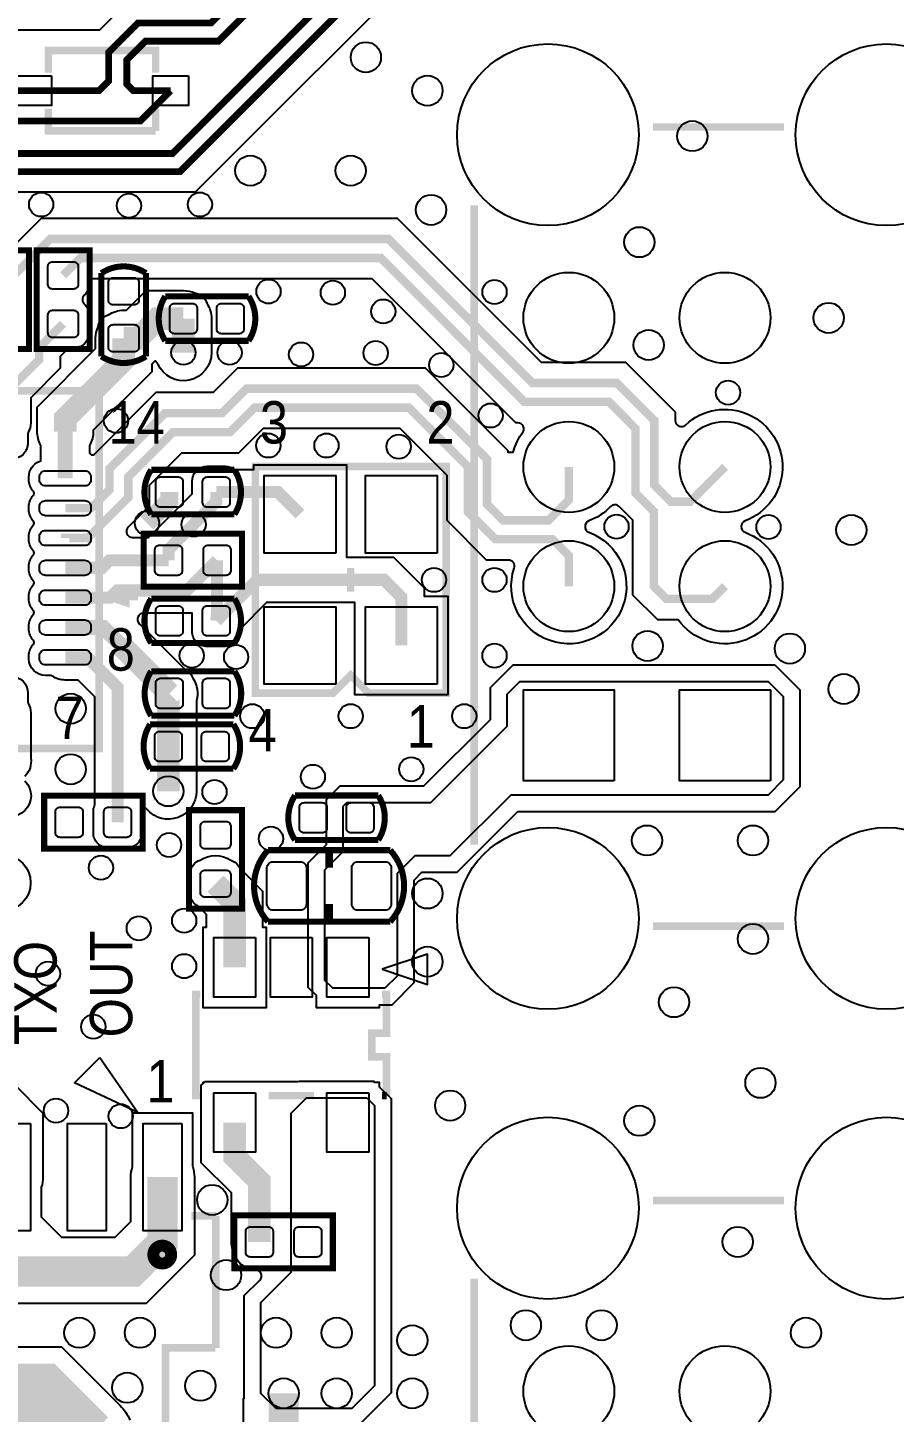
# Model space of a CAD drawing. Extents: x -4 to 87.6, y -5.6 to 52.5.
# Drawn here: x 56.81 to 71.35, y 8.65 to 31.87 of the extents above; entities that cross this region are included whole.
import ezdxf

# ---------------------------------------------------------------- set-up
doc = ezdxf.new("R2010")
doc.units = 0
for name, color, linetype in [('BG_SILKSCREEN_TOP', 2, 'CONTINUOUS'), ('ET_TOP', 171, 'CONTINUOUS'), ('PG_SILKSCREEN_TOP', 254, 'CONTINUOUS'), ('PIN_TOP', 94, 'CONTINUOUS'), ('VC_TOP', 254, 'CONTINUOUS')]:
    doc.layers.add(name, color=color, linetype=linetype)

msp = doc.modelspace()

# ---------------------------------------------------------------- linework, layer by layer
at = {"layer": 'ET_TOP'}
for points, const_width in [([(64.8599, 44.1549), (67.6775, 44.1549), (69.8678, 41.9646), (69.8678, 36.6001), (66.7893, 33.5216), (63.4365, 33.5216), (59.3649, 29.45), (51.7962, 29.45), (51.5442, 29.702), (51.5442, 30.212), (51.3283, 30.4279), (50.6837, 30.4279)], 0.1143), ([(67.3999, 40.3449), (68.3268, 40.3449), (68.4784, 40.4965), (68.4784, 42.2643), (68.641, 42.4269), (68.9742, 42.4269), (69.563, 41.8381), (69.563, 36.7266), (66.6628, 33.8264), (63.31, 33.8264), (59.2384, 29.7548), (51.9227, 29.7548), (51.849, 29.8285), (51.849, 30.2704), (52.0065, 30.4279), (52.9839, 30.4279)], 0.1143), ([(59.2069, 30.8089), (58.5826, 30.8089), (58.4733, 30.9182), (58.4733, 31.3271), (58.785, 31.6387), (60.0098, 31.6387), (62.863, 34.4919), (66.3118, 34.4919), (68.7248, 36.9049), (68.7248, 38.6824), (68.2925, 39.1147), (64.8998, 39.1147), (64.8599, 39.0749)], 0.1143), ([(56.9067, 30.8089), (58.006, 30.8089), (58.1685, 30.9715), (58.1685, 31.4536), (58.6585, 31.9435), (59.8833, 31.9435), (62.7365, 34.7967), (66.1853, 34.7967), (68.42, 37.0314), (68.42, 38.5559), (68.166, 38.8099), (65.9613, 38.8099), (65.7784, 38.627), (65.7784, 37.5653), (65.9765, 37.3672), (66.9623, 37.3672), (67.3999, 37.8049)], 0.1143), ([(55.6692, 31.3169), (55.6692, 30.9334), (55.7936, 30.8089), (56.9067, 30.8089)], 0.1143), ([(55.6692, 30.3009), (58.6989, 30.3009), (59.2069, 30.8089)], 0.1143), ([(56.388, 27.7114), (56.5785, 27.7114), (57.1881, 28.321), (62.8647, 28.321), (65.2777, 25.908), (66.694, 25.908), (67.3252, 25.2768), (67.3252, 24.1932), (67.6018, 23.9166), (67.9267, 23.9166), (68.5099, 24.4998)], 0.1422), ([(57.404, 27.7114), (57.6961, 28.0035), (62.7332, 28.0035), (65.1462, 25.5905), (66.5625, 25.5905), (67.0077, 25.1452), (67.0077, 24.0617), (67.3176, 23.7518), (67.3176, 22.4968), (67.5259, 22.2885), (68.2986, 22.2885), (68.5099, 22.4998)], 0.1422), ([(59.4233, 26.9875), (58.9915, 26.9875), (58.6613, 26.6573), (58.42, 26.6573)], 0.381), ([(59.4233, 26.9875), (59.4233, 26.416)], 0.381), ([(57.404, 26.8986), (57.0027, 26.4973), (57.0027, 26.2992), (56.5089, 25.8054), (56.5089, 25.2389)], 0.1422), ([(65.8899, 24.4998), (65.8899, 23.9431), (65.5523, 23.6055), (64.7863, 23.6055), (64.516, 23.8757), (64.516, 24.6304), (63.3349, 25.8115), (60.4825, 25.8115), (60.071, 25.4), (59.1137, 25.4), (58.1812, 24.4676), (58.1812, 24.1183), (57.8709, 23.8079), (57.4398, 23.8079)], 0.1422), ([(65.8899, 22.4998), (65.8899, 23.0139), (65.6158, 23.288), (64.6547, 23.288), (64.1985, 23.7442), (64.1985, 24.4988), (63.2033, 25.494), (60.6141, 25.494), (60.2026, 25.0825), (59.2452, 25.0825), (58.4987, 24.336), (58.4987, 23.9867), (57.8201, 23.3081), (57.4398, 23.3081), (57.4398, 23.308)], 0.1422), ([(59.1871, 24.0779), (59.1871, 23.9332), (58.8112, 23.5572)], 0.3048), ([(59.9745, 24.0779), (59.9745, 23.9154), (59.5935, 23.5344)], 0.2032), ([(59.9745, 24.0779), (61.0083, 24.0779), (61.3801, 23.7061)], 0.2032), ([(59.5935, 23.5344), (59.1744, 23.1153), (59.1744, 22.9349)], 0.2032), ([(59.1744, 22.9349), (58.1838, 22.9349), (58.0568, 22.8079), (57.4398, 22.8079)], 0.2032), ([(57.4398, 22.3078), (58.1917, 22.3078), (58.3108, 22.4269), (59.4792, 22.4269), (59.9872, 22.9349)], 0.2032), ([(59.9745, 21.9189), (59.9872, 22.0586), (59.9872, 22.9349)], 0.2032), ([(63.0799, 21.5059), (63.0799, 22.3147), (62.7885, 22.606), (60.6616, 22.606), (59.9745, 21.9189)], 0.2032), ([(58.3184, 18.542), (58.3184, 20.8026), (57.8132, 21.3078), (57.4398, 21.3078)], 0.2032), ([(59.1693, 19.812), (59.1693, 20.6832), (59.1871, 20.701)], 0.381), ([(59.1693, 19.812), (59.1693, 19.0627)], 0.381), ([(59.9618, 17.512), (60.2818, 17.192), (60.2818, 16.1069)], 0.381), ([(60.6984, 11.5049), (60.6984, 12.5209), (60.2818, 12.9375), (60.2818, 13.5069)], 0.381), ([(57.8028, 8.2029), (57.0484, 8.9573), (53.4772, 8.9573), (51.2039, 6.684), (47.8028, 6.684), (46.8808, 5.762), (46.8808, 5.1549)], 1.016), ([(61.1048, 8.1013), (61.1048, 8.9649)], 0.508)]:
    msp.add_lwpolyline(points, dxfattribs=dict(at, const_width=const_width))
for points in [[(51.5391, 29.1109), (59.6252, 29.1109), (63.6991, 33.1846)], [(58.5333, 32.3418), (58.0136, 31.8224), (53.7225, 31.8224), (53.2534, 32.2915)]]:
    msp.add_lwpolyline(points, dxfattribs=at)
for points, format in [([(56.5495, 28.1788), (57.0428, 28.672), (63.01, 28.672), (65.423, 26.259), (66.8393, 26.259), (67.6763, 25.4221), (67.6763, 25.2763, 0.657111), (67.8475, 25.2024, -1.222476), (68.8475, 23.5951, 0.695077), (68.8475, 23.4046, -1.350504), (67.7248, 21.9375), (67.3806, 21.9375), (66.9666, 22.3515), (66.9666, 23.6065), (66.736, 23.8371, 0.422281), (66.5904, 23.8351, -0.114101), (66.2275, 23.5951, 0.695122), (66.2275, 23.4046, -2.352176), (64.9732, 22.8036, 0.511465), (64.8767, 22.9372), (64.5094, 22.9372), (63.8475, 23.5989), (63.8475, 24.3535), (63.058, 25.143), (60.7593, 25.143), (60.3479, 24.7315), (59.3905, 24.7315), (58.8498, 24.1907), (58.8498, 23.8415), (58.498, 23.4897, 0.668606), (58.5699, 23.3162), (58.8361, 23.3162), (59.5676, 24.048), (59.5676, 24.2557, -0.413974), (59.8221, 24.51), (60.1269, 24.51, -0.162269), (60.2793, 24.4592), (60.6019, 24.4592), (60.6019, 24.5344), (62.1584, 24.5344), (62.1584, 22.9875), (62.9465, 22.9875), (63.4614, 22.4726), (63.4614, 22.3342), (63.8581, 22.3342), (63.8581, 20.6776), (62.3016, 20.6776), (62.3016, 22.2245), (60.8195, 22.2245), (60.3814, 21.7863), (60.3814, 21.7411, -0.413859), (60.1269, 21.4869), (59.8221, 21.4869, -0.414475), (59.5676, 21.7411), (59.5676, 22.0457), (58.7525, 22.0457, 0.678081), (58.6826, 21.8702, -0.006617), (58.6915, 21.8615), (59.4408, 21.1122), (59.4487, 21.1084, -0.206398), (59.5815, 20.957, -0.212597), (59.6412, 20.5791), (59.6397, 20.5727), (59.6397, 19.0627, -0.693915), (58.8142, 18.7543, 0.693927), (58.7251, 18.7208, -0.001033), (58.7253, 18.7198), (58.7253, 18.3642, -0.414214), (58.4708, 18.1097), (58.166, 18.1097, -0.414214), (57.9115, 18.3642), (57.9115, 18.7198, -0.103084), (57.9328, 18.8214), (57.9369, 18.8311), (57.9369, 20.6446), (57.6552, 20.9266), (57.4398, 20.9266, -0.15176), (57.2237, 20.9936), (57.2105, 21.0028), (57.1096, 21.0028, -0.414162), (56.83, 21.2824), (56.83, 21.3332, -0.189134), (56.9044, 21.5235, 0.390818), (56.9044, 21.5923, -0.189052), (56.83, 21.7825), (56.83, 21.8333, -0.188885), (56.9044, 22.0233, 0.391217), (56.9044, 22.0924, -0.188879), (56.83, 22.2824), (56.83, 22.3332, -0.189058), (56.9044, 22.5234, 0.391354), (56.9044, 22.5923, -0.189052), (56.83, 22.7825), (56.83, 22.8333, -0.189138), (56.9044, 23.0236, 0.390818), (56.9044, 23.0924, -0.189141), (56.83, 23.2827), (56.83, 23.3335, -0.188797), (56.9044, 23.5234, 0.391217), (56.9044, 23.5925, -0.188876), (56.83, 23.7825), (56.83, 23.8333, -0.189138), (56.9044, 24.0236, 0.390818), (56.9044, 24.0924, -0.189141), (56.83, 24.2827), (56.83, 24.3335, -0.302573), (57.0019, 24.5915), (57.0332, 24.6047), (57.0332, 24.8575), (57.0268, 24.8689, -0.125353), (56.9697, 25.0939), (56.9697, 25.5036), (57.9496, 26.4838), (57.9496, 26.6573, -0.105986), (57.991, 26.8501, -0.281871), (58.164, 27.0518, -0.144906), (58.42, 27.1277), (58.4665, 27.1277), (58.7967, 27.4579), (59.4233, 27.4579, -0.105986), (59.6161, 27.4165, -0.281871), (59.8178, 27.2435, -0.144906), (59.8937, 26.9875), (59.8937, 26.416, -0.811325), (58.993, 26.2263), (58.9892, 26.2349), (58.9465, 26.2776), (58.8904, 26.2212), (58.8904, 26.0942), (57.9102, 25.114), (57.91, 25.0932, -0.124984), (57.8528, 24.8689), (57.8465, 24.8575), (57.8465, 24.7518, 0.668738), (57.9333, 24.716), (58.9684, 25.751), (59.9257, 25.751), (60.3372, 26.1625), (63.4802, 26.1625), (64.867, 24.7757), (64.867, 24.7459), (64.9554, 24.7459), (64.9663, 24.7818, -0.086363), (65.1159, 25.0772, 0.617164), (65.0344, 25.2395), (65.0009, 25.2395), (62.5879, 27.6525), (57.8414, 27.6525), (57.8363, 27.6474), (57.8363, 27.559, -0.2013), (57.7601, 27.3774, 0.419526), (57.7601, 27.2326, -0.2013), (57.8363, 27.051), (57.8363, 26.7462, -0.414214), (57.5818, 26.4917), (57.4934, 26.4917), (57.3537, 26.352), (57.3537, 26.1539), (56.8599, 25.6601), (56.8599, 25.239, -0.121058), (56.8198, 25.0764), (56.8142, 25.0652), (56.8142, 24.9088, -0.414236), (56.5343, 24.6289)], "xyb"), ([(58.42, 26.6573, 0.381, 0.381, 0), (58.42, 26.289, 0.381, 0.381, 0), (57.4398, 25.3088, 0.381, 0.381, 0), (57.4398, 25.0939, 0.254, 0.254, 0), (57.4398, 24.308, 0.254, 0.254, 0)], "xyseb"), ([(59.1871, 20.701, 0.381, 0.381, 0), (58.359, 21.529, 0.254, 0.254, 0), (58.0801, 21.8079, 0.254, 0.254, 0), (57.4398, 21.8079, 0.254, 0.254, 0)], "xyseb"), ([(56.5343, 20.987, -0.414208), (56.8142, 20.7071), (56.8142, 20.5506), (56.8198, 20.5395, -0.121056), (56.8599, 20.3769), (56.8599, 19.6233), (56.8607, 19.619, -0.246411), (56.7616, 19.3083)], "xyb"), ([(56.7632, 19.2347, -1), (56.2668, 18.7383)], "xyb"), ([(56.388, 17.9964, -1), (56.388, 17.0556)], "xyb"), ([(56.1147, 14.6167), (57.0667, 13.6649), (57.0667, 12.592, -0.081428), (57.0385, 12.4216), (57.036, 12.4137), (57.036, 11.9263), (57.3786, 11.5837), (58.2778, 11.5837), (58.5389, 11.845), (58.5389, 12.592, -0.081479), (58.5671, 12.7625), (58.5696, 12.7704), (58.5696, 13.6703), (59.576, 13.6703), (59.576, 12.7704), (59.5785, 12.7625, -0.081475), (59.6067, 12.592), (59.6067, 11.284), (58.7959, 10.4734), (54.6506, 10.4734)], "xyb"), ([(60.4291, 6.9685), (60.4291, 8.8786), (60.4439, 8.8786), (60.4439, 10.6048), (60.7042, 10.8651, 0.627276), (60.644, 11.0378, -0.076755), (60.5056, 11.0759, -0.281864), (60.3039, 11.2489, -0.144909), (60.228, 11.5049), (60.228, 12.3256), (59.723, 12.8308), (59.723, 14.1313), (59.7535, 14.162), (59.7535, 14.1851), (59.7769, 14.1851), (59.7891, 14.1973), (61.3438, 14.1973), (61.3702, 14.1976), (62.6176, 14.1976), (62.6303, 14.1851), (62.7101, 14.1851), (62.7101, 14.1054), (62.9087, 13.9068), (62.9087, 8.9761), (62.3636, 8.4313)], "xyb"), ([(52.8178, 12.132, 0.254, 0.254, 0), (52.8178, 12.1321, 0.254, 0.254, 0), (53.8737, 12.1321, 0.254, 0.254, 0), (54.2468, 11.7589, 0.254, 0.254, 0), (54.2468, 11.6319, 0.508, 0.508, 0), (54.8716, 11.0071, 0.508, 0.508, 0), (58.5749, 11.0071, 0.508, 0.508, 0), (59.0728, 11.5049, 0.508, 0.508, 0), (59.0728, 12.592, 0.508, 0.508, 0)], "xyseb"), ([(53.1612, 9.745), (57.3748, 9.745), (58.3598, 8.76, -0.094614), (58.5259, 8.5156)], "xyb")]:
    msp.add_lwpolyline(points, format=format, dxfattribs=at)
for points in [[(69.3486, 21.1826), (69.7667, 20.7648), (69.7667, 19.1361), (69.3486, 18.7183), (65.0306, 18.7183), (64.0095, 17.6972), (63.4202, 17.6972), (63.2897, 17.5664), (63.2897, 15.8468), (62.9199, 15.4772), (62.7101, 15.4772), (62.7101, 15.4287), (61.6534, 15.4287), (61.6534, 15.6355), (61.5158, 15.7731), (61.5158, 17.859), (61.8256, 18.1689), (61.8256, 18.9258), (62.0507, 19.1506), (63.4578, 19.1506), (64.5739, 20.2669), (64.5739, 20.8029), (64.9539, 21.1826)], [(62.804, 15.7569), (61.9277, 15.7569), (61.7957, 15.889), (61.7957, 17.7432), (62.1055, 18.053), (62.1055, 18.81), (62.1665, 18.8709), (63.5737, 18.8709), (64.8538, 20.1511), (64.8538, 20.687), (65.0697, 20.9029), (69.2328, 20.9029), (69.4868, 20.6489), (69.4868, 19.2519), (69.2328, 18.9979), (64.9148, 18.9979), (63.8937, 17.9768), (63.3044, 17.9768), (63.0098, 17.6822), (63.0098, 15.9626)], [(62.5018, 13.9179), (62.6288, 13.7909), (62.6288, 9.0919), (62.2478, 8.7109), (60.9778, 8.7109), (60.7238, 8.9649), (60.7238, 10.4889), (61.2318, 10.9969), (61.2318, 13.6639), (61.4858, 13.9179)]]:
    msp.add_lwpolyline(points, close=True, dxfattribs=at)
msp.add_lwpolyline([(60.373, 17.7658), (60.7522, 17.3868), (60.7522, 16.7851), (60.8101, 16.7851), (60.8101, 15.4287), (59.7535, 15.4287), (59.7535, 16.7851), (59.8114, 16.7851), (59.8114, 16.9972), (59.6826, 17.1262), (59.6748, 17.13, -0.246658), (59.5328, 17.3192, -0.214387), (59.5328, 17.7048, -0.281802), (59.7057, 17.9065, -0.296099), (60.2178, 17.9065, -0.206457), (60.3692, 17.7736)], format="xyb", close=True, dxfattribs=at)
at = {"layer": 'PG_SILKSCREEN_TOP'}
for points, const_width in [([(57.1569, 31.1089), (57.1569, 31.4838), (58.9567, 31.4838), (58.9567, 31.1089)], 0.127), ([(58.9567, 30.1341), (57.1569, 30.1341), (57.1569, 30.509)], 0.127), ([(58.9567, 30.509), (58.9567, 30.1341)], 0.127), ([(67.2998, 30.1998), (69.5, 30.1998)], 0.127), ([(64.2998, 18.1658), (64.2998, 28.8879)], 0.127), ([(56.8325, 28.1305), (56.8325, 26.4795), (55.9435, 26.4795), (55.9435, 28.1305), (56.8325, 28.1305)], 0.1016), ([(57.8485, 28.1305), (57.8485, 26.4795), (56.9595, 26.4795), (56.9595, 28.1305), (57.8485, 28.1305)], 0.1016), ([(58.0466, 26.3525), (58.0466, 27.7495)], 0.1016), ([(58.7934, 27.7495), (58.7934, 26.3525)], 0.1016), ([(59.1185, 27.3609), (60.5155, 27.3609)], 0.1016), ([(60.5155, 26.6141), (59.1185, 26.6141)], 0.1016), ([(58.0088, 25.7769), (58.0088, 19.7769), (53.0088, 19.7769), (52.0088, 20.7769), (52.0088, 25.7769), (58.0088, 25.7769)], 0.127), ([(58.8823, 24.4513), (60.2793, 24.4513)], 0.1016), ([(60.6301, 24.5059), (63.8299, 24.5059), (63.8299, 20.7061), (62.53, 20.7061), (62.23, 21.0061), (61.93, 20.7061), (60.6301, 20.7061), (60.6301, 24.5059)], 0.127), ([(60.2793, 23.7046), (58.8823, 23.7046)], 0.1016), ([(60.4063, 22.4904), (58.7553, 22.4904), (58.7553, 23.3794), (60.4063, 23.3794), (60.4063, 22.4904)], 0.1016), ([(62.23, 22.4061), (62.23, 22.8059)], 0.127), ([(62.0301, 22.606), (62.4299, 22.606)], 0.127), ([(58.6588, 22.3269), (58.1589, 22.3269), (58.4589, 22.227), (58.4589, 22.4269), (58.1589, 22.3269)], 0.127), ([(58.8823, 22.2923), (60.2793, 22.2923)], 0.1016), ([(60.2793, 21.5456), (58.8823, 21.5456)], 0.1016), ([(58.8823, 21.0744), (60.2793, 21.0744)], 0.1016), ([(58.8645, 20.1854), (60.2615, 20.1854)], 0.1016), ([(60.2793, 20.3276), (58.8823, 20.3276)], 0.1016), ([(60.2615, 19.4386), (58.8645, 19.4386)], 0.1016), ([(61.2953, 18.9903), (62.6923, 18.9903)], 0.1016), ([(57.0865, 18.9865), (58.7375, 18.9865), (58.7375, 18.0975), (57.0865, 18.0975), (57.0865, 18.9865)], 0.1016), ([(59.5173, 17.0929), (59.5173, 18.7439), (60.4063, 18.7439), (60.4063, 17.0929), (59.5173, 17.0929)], 0.1016), ([(62.6923, 18.2436), (61.2953, 18.2436)], 0.1016), ([(61.8668, 17.7787), (61.8668, 18.0327)], 0.127), ([(61.8668, 16.9151), (61.8668, 17.1691)], 0.127), ([(69.5, 16.7998), (67.2998, 16.7998)], 0.127), ([(59.7078, 13.957), (59.6318, 13.957), (59.6318, 15.6568), (59.7078, 15.6568)], 0.127), ([(62.7558, 15.6568), (62.8317, 15.6568), (62.8317, 15.0068), (62.5828, 15.0068), (62.5828, 14.607), (62.8317, 14.607), (62.8317, 13.957)], 0.127), ([(61.6128, 13.957), (60.8508, 13.957)], 0.127), ([(62.8317, 13.957), (62.7558, 13.957)], 0.127), ([(67.2998, 12.1999), (69.5, 12.1999)], 0.127), ([(59.5539, 11.9418), (59.9679, 11.9418)], 0.127), ([(59.9679, 11.9418), (59.9679, 9.7269)], 0.127), ([(60.2793, 11.9494), (61.9303, 11.9494), (61.9303, 11.0604), (60.2793, 11.0604), (60.2793, 11.9494)], 0.1016), ([(64.2998, 0.1659), (64.2998, 10.888)], 0.127), ([(59.958, 9.7269), (59.1226, 9.7269), (59.1226, 8.4569)], 0.127)]:
    msp.add_lwpolyline(points, dxfattribs=dict(at, const_width=const_width))
for points, const_width in [([(58.0466, 27.7495, -0.303722), (58.7934, 27.7495)], 0.1016), ([(59.1185, 27.3609, 0.294158), (59.1185, 26.6141)], 0.1016), ([(60.5155, 27.3609, -0.303722), (60.5155, 26.6141)], 0.1016), ([(58.0466, 26.3525, 0.294158), (58.7934, 26.3525)], 0.1016), ([(58.8823, 23.7046, -0.303691), (58.8823, 24.4513)], 0.1016), ([(60.2793, 23.7046, 0.294116), (60.2793, 24.4513)], 0.1016), ([(58.8823, 21.5456, -0.303691), (58.8823, 22.2923)], 0.1016), ([(60.2793, 21.5456, 0.294116), (60.2793, 22.2923)], 0.1016), ([(58.8823, 21.0744, 0.294166), (58.8823, 20.3276)], 0.1016), ([(60.2793, 21.0744, -0.303713), (60.2793, 20.3276)], 0.1016), ([(58.8645, 20.1854, 0.294158), (58.8645, 19.4386)], 0.1016), ([(60.2615, 20.1854, -0.303722), (60.2615, 19.4386)], 0.1016), ([(61.2953, 18.2436, -0.303691), (61.2953, 18.9903)], 0.1016), ([(62.6923, 18.2436, 0.294116), (62.6923, 18.9903)], 0.1016), ([(62.8922, 18.0739), (60.8414, 18.0739, 0.389679), (60.8414, 16.874)], 0.1016), ([(60.8414, 16.874), (62.8922, 16.874, 0.389603), (62.8922, 18.0739)], 0.1016), ([(59.2679, 11.2918, 0.9999), (58.8677, 11.2921, 1.0001), (59.2679, 11.2918)], 0.1001), ([(59.1678, 11.2918, 0.9998), (58.9678, 11.2921, 1.0002), (59.1678, 11.2918)], 0.1001)]:
    msp.add_lwpolyline(points, format="xyb", dxfattribs=dict(at, const_width=const_width))
for points in [[(62.7558, 16.0769), (63.5178, 15.8229), (63.5178, 16.3309)], [(58.0212, 14.5953), (58.6575, 13.6761), (57.597, 14.1712)]]:
    msp.add_lwpolyline(points, close=True, dxfattribs=at)
at = {"layer": 'PIN_TOP'}
for points in [[(57.2067, 31.0589), (57.2067, 30.5588), (56.6067, 30.5588), (56.6067, 31.0589)], [(59.5069, 31.0589), (59.5069, 30.5588), (58.907, 30.5588), (58.907, 31.0589)], [(61.98, 23.0561), (60.7801, 23.0561), (60.7801, 24.3561), (61.98, 24.3561)], [(63.6799, 23.0561), (62.48, 23.0561), (62.48, 24.3561), (63.6799, 24.3561)], [(61.98, 20.8559), (60.7801, 20.8559), (60.7801, 22.1559), (61.98, 22.1559)], [(63.6799, 20.8559), (62.48, 20.8559), (62.48, 22.1559), (63.6799, 22.1559)], [(66.6519, 19.2377), (65.1279, 19.2377), (65.1279, 20.7617), (66.6519, 20.7617)], [(69.2719, 19.2377), (67.7479, 19.2377), (67.7479, 20.7617), (69.2719, 20.7617)], [(60.6318, 16.6069), (60.6318, 15.6069), (59.9318, 15.6069), (59.9318, 16.6069)], [(61.5818, 16.6069), (61.5818, 15.6069), (60.8818, 15.6069), (60.8818, 16.6069)], [(62.5318, 16.6069), (62.5318, 15.6069), (61.8318, 15.6069), (61.8318, 16.6069)], [(60.6318, 14.0069), (60.6318, 13.0069), (59.9318, 13.0069), (59.9318, 14.0069)], [(62.5318, 14.0069), (62.5318, 13.0069), (61.8318, 13.0069), (61.8318, 14.0069)], [(56.8578, 13.4921), (56.8578, 11.692), (56.2078, 11.692), (56.2078, 13.4921)], [(58.1278, 13.4921), (58.1278, 11.692), (57.4778, 11.692), (57.4778, 13.4921)], [(59.3978, 13.4921), (59.3978, 11.692), (58.7478, 11.692), (58.7478, 13.4921)]]:
    msp.add_lwpolyline(points, close=True, dxfattribs=at)
for points in [[(57.2262, 27.4828, -0.414214), (57.15, 27.559), (57.15, 27.8638, -0.414214), (57.2262, 27.94), (57.5818, 27.94, -0.414214), (57.658, 27.8638), (57.658, 27.559, -0.414214), (57.5818, 27.4828)], [(58.5978, 27.6733, -0.414214), (58.674, 27.5971), (58.674, 27.2923, -0.414214), (58.5978, 27.2161), (58.2422, 27.2161, -0.414214), (58.166, 27.2923), (58.166, 27.5971, -0.414214), (58.2422, 27.6733)], [(59.6519, 26.8097, -0.414214), (59.5757, 26.7335), (59.2709, 26.7335, -0.414214), (59.1947, 26.8097), (59.1947, 27.1653, -0.414214), (59.2709, 27.2415), (59.5757, 27.2415, -0.414214), (59.6519, 27.1653)], [(60.4393, 26.8097, -0.414214), (60.3631, 26.7335), (60.0583, 26.7335, -0.414214), (59.9821, 26.8097), (59.9821, 27.1653, -0.414214), (60.0583, 27.2415), (60.3631, 27.2415, -0.414214), (60.4393, 27.1653)], [(57.2262, 26.67, -0.414214), (57.15, 26.7462), (57.15, 27.051, -0.414214), (57.2262, 27.1272), (57.5818, 27.1272, -0.414214), (57.658, 27.051), (57.658, 26.7462, -0.414214), (57.5818, 26.67)], [(58.5978, 26.8859, -0.414214), (58.674, 26.8097), (58.674, 26.5049, -0.414214), (58.5978, 26.4287), (58.2422, 26.4287, -0.414214), (58.166, 26.5049), (58.166, 26.8097, -0.414214), (58.2422, 26.8859)], [(57.77, 24.181), (57.1096, 24.181, -0.414214), (57.008, 24.2826), (57.008, 24.3334, -0.414214), (57.1096, 24.435), (57.77, 24.435, -0.414214), (57.8716, 24.3334), (57.8716, 24.2826, -0.414214)], [(58.9585, 24.2557, -0.414214), (59.0347, 24.3319), (59.3395, 24.3319, -0.414214), (59.4157, 24.2557), (59.4157, 23.9001, -0.414214), (59.3395, 23.8239), (59.0347, 23.8239, -0.414214), (58.9585, 23.9001)], [(59.7459, 24.2557, -0.414214), (59.8221, 24.3319), (60.1269, 24.3319, -0.414214), (60.2031, 24.2557), (60.2031, 23.9001, -0.414214), (60.1269, 23.8239), (59.8221, 23.8239, -0.414214), (59.7459, 23.9001)], [(57.77, 23.6809), (57.1096, 23.6809, -0.414214), (57.008, 23.7825), (57.008, 23.8333, -0.414214), (57.1096, 23.9349), (57.77, 23.9349, -0.414214), (57.8716, 23.8333), (57.8716, 23.7825, -0.414214)], [(57.77, 23.181), (57.1096, 23.181, -0.414214), (57.008, 23.2826), (57.008, 23.3334, -0.414214), (57.1096, 23.435), (57.77, 23.435, -0.414214), (57.8716, 23.3334), (57.8716, 23.2826, -0.414214)], [(58.9458, 23.1127, -0.414214), (59.022, 23.1889), (59.3268, 23.1889, -0.414214), (59.403, 23.1127), (59.403, 22.7571, -0.414214), (59.3268, 22.6809), (59.022, 22.6809, -0.414214), (58.9458, 22.7571)], [(59.7586, 23.1127, -0.414214), (59.8348, 23.1889), (60.1396, 23.1889, -0.414214), (60.2158, 23.1127), (60.2158, 22.7571, -0.414214), (60.1396, 22.6809), (59.8348, 22.6809, -0.414214), (59.7586, 22.7571)], [(57.77, 22.6809), (57.1096, 22.6809, -0.414214), (57.008, 22.7825), (57.008, 22.8333, -0.414214), (57.1096, 22.9349), (57.77, 22.9349, -0.414214), (57.8716, 22.8333), (57.8716, 22.7825, -0.414214)], [(57.77, 22.1808), (57.1096, 22.1808, -0.414214), (57.008, 22.2824), (57.008, 22.3332, -0.414214), (57.1096, 22.4348), (57.77, 22.4348, -0.414214), (57.8716, 22.3332), (57.8716, 22.2824, -0.414214)], [(58.9585, 22.0967, -0.414214), (59.0347, 22.1729), (59.3395, 22.1729, -0.414214), (59.4157, 22.0967), (59.4157, 21.7411, -0.414214), (59.3395, 21.6649), (59.0347, 21.6649, -0.414214), (58.9585, 21.7411)], [(59.7459, 22.0967, -0.414214), (59.8221, 22.1729), (60.1269, 22.1729, -0.414214), (60.2031, 22.0967), (60.2031, 21.7411, -0.414214), (60.1269, 21.6649), (59.8221, 21.6649, -0.414214), (59.7459, 21.7411)], [(57.77, 21.6809), (57.1096, 21.6809, -0.414214), (57.008, 21.7825), (57.008, 21.8333, -0.414214), (57.1096, 21.9349), (57.77, 21.9349, -0.414214), (57.8716, 21.8333), (57.8716, 21.7825, -0.414214)], [(57.77, 21.1808), (57.1096, 21.1808, -0.414214), (57.008, 21.2824), (57.008, 21.3332, -0.414214), (57.1096, 21.4348), (57.77, 21.4348, -0.414214), (57.8716, 21.3332), (57.8716, 21.2824, -0.414214)], [(59.4157, 20.5232, -0.414214), (59.3395, 20.447), (59.0347, 20.447, -0.414214), (58.9585, 20.5232), (58.9585, 20.8788, -0.414214), (59.0347, 20.955), (59.3395, 20.955, -0.414214), (59.4157, 20.8788)], [(60.2031, 20.5232, -0.414214), (60.1269, 20.447), (59.8221, 20.447, -0.414214), (59.7459, 20.5232), (59.7459, 20.8788, -0.414214), (59.8221, 20.955), (60.1269, 20.955, -0.414214), (60.2031, 20.8788)], [(59.3979, 19.6342, -0.414214), (59.3217, 19.558), (59.0169, 19.558, -0.414214), (58.9407, 19.6342), (58.9407, 19.9898, -0.414214), (59.0169, 20.066), (59.3217, 20.066, -0.414214), (59.3979, 19.9898)], [(60.1853, 19.6342, -0.414214), (60.1091, 19.558), (59.8043, 19.558, -0.414214), (59.7281, 19.6342), (59.7281, 19.9898, -0.414214), (59.8043, 20.066), (60.1091, 20.066, -0.414214), (60.1853, 19.9898)], [(61.3715, 18.7947, -0.414214), (61.4477, 18.8709), (61.7525, 18.8709, -0.414214), (61.8287, 18.7947), (61.8287, 18.4391, -0.414214), (61.7525, 18.3629), (61.4477, 18.3629, -0.414214), (61.3715, 18.4391)], [(62.1589, 18.7947, -0.414214), (62.2351, 18.8709), (62.5399, 18.8709, -0.414214), (62.6161, 18.7947), (62.6161, 18.4391, -0.414214), (62.5399, 18.3629), (62.2351, 18.3629, -0.414214), (62.1589, 18.4391)], [(57.7342, 18.3642, -0.414214), (57.658, 18.288), (57.3532, 18.288, -0.414214), (57.277, 18.3642), (57.277, 18.7198, -0.414214), (57.3532, 18.796), (57.658, 18.796, -0.414214), (57.7342, 18.7198)], [(58.547, 18.3642, -0.414214), (58.4708, 18.288), (58.166, 18.288, -0.414214), (58.0898, 18.3642), (58.0898, 18.7198, -0.414214), (58.166, 18.796), (58.4708, 18.796, -0.414214), (58.547, 18.7198)], [(60.1396, 18.5534, -0.414214), (60.2158, 18.4772), (60.2158, 18.1724, -0.414214), (60.1396, 18.0962), (59.784, 18.0962, -0.414214), (59.7078, 18.1724), (59.7078, 18.4772, -0.414214), (59.784, 18.5534)], [(61.4858, 17.7787), (61.4858, 17.1691, -0.414214), (61.3842, 17.0675), (60.927, 17.0675, -0.414214), (60.8254, 17.1691), (60.8254, 17.7787, -0.414214), (60.927, 17.8803), (61.3842, 17.8803, -0.414214)], [(62.9082, 17.7787), (62.9082, 17.1691, -0.414214), (62.8066, 17.0675), (62.3494, 17.0675, -0.414214), (62.2478, 17.1691), (62.2478, 17.7787, -0.414214), (62.3494, 17.8803), (62.8066, 17.8803, -0.414214)], [(60.1396, 17.7406, -0.414214), (60.2158, 17.6644), (60.2158, 17.3596, -0.414214), (60.1396, 17.2834), (59.784, 17.2834, -0.414214), (59.7078, 17.3596), (59.7078, 17.6644, -0.414214), (59.784, 17.7406)], [(60.927, 11.3271, -0.414214), (60.8508, 11.2509), (60.546, 11.2509, -0.414214), (60.4698, 11.3271), (60.4698, 11.6827, -0.414214), (60.546, 11.7589), (60.8508, 11.7589, -0.414214), (60.927, 11.6827)], [(61.7398, 11.3271, -0.414214), (61.6636, 11.2509), (61.3588, 11.2509, -0.414214), (61.2826, 11.3271), (61.2826, 11.6827, -0.414214), (61.3588, 11.7589), (61.6636, 11.7589, -0.414214), (61.7398, 11.6827)]]:
    msp.add_lwpolyline(points, format="xyb", close=True, dxfattribs=at)
for centre, radius in [((65.5399, 30.0698), 1.524), ((71.2201, 30.0698), 1.524), ((65.8899, 26.9999), 0.762), ((68.5099, 26.9999), 0.762), ((65.8899, 24.4998), 0.762), ((68.5099, 24.4998), 0.762), ((65.8899, 22.4998), 0.762), ((68.5099, 22.4998), 0.762), ((65.5399, 16.9298), 1.524), ((71.2201, 16.9298), 1.524), ((65.5399, 12.0699), 1.524), ((71.2201, 12.0699), 1.524), ((65.8899, 9), 0.762), ((68.5099, 9), 0.762)]:
    msp.add_circle(centre, radius, dxfattribs=at)
at = {"layer": 'VC_TOP'}
for centre, radius in [((62.484, 31.369), 0.254), ((63.5178, 30.8089), 0.254), ((67.9628, 30.0469), 0.254), ((60.546, 29.4678), 0.254), ((62.23, 29.4678), 0.254), ((57.0357, 28.9001), 0.2032), ((58.5089, 28.8798), 0.2032), ((59.7002, 28.9001), 0.2032), ((63.5787, 28.81), 0.254), ((67.0738, 28.2689), 0.254), ((60.8508, 27.4422), 0.2032), ((64.643, 27.432), 0.2032), ((61.9303, 27.4218), 0.2032), ((62.7761, 27.1069), 0.2032), ((70.2488, 26.9989), 0.254), ((67.2287, 26.5443), 0.254), ((59.4233, 26.416), 0.2032), ((60.198, 26.416), 0.2032), ((61.3969, 26.3855), 0.2032), ((62.6491, 26.4109), 0.2032), ((63.7489, 26.2077), 0.2032), ((68.5622, 25.7467), 0.2032), ((64.577, 25.3619), 0.2032), ((58.293, 25.273), 0.2032), ((60.8482, 24.859), 0.2032), ((61.8236, 24.859), 0.2032), ((63.0352, 24.8412), 0.2032), ((58.8112, 23.5572), 0.2032), ((59.5935, 23.5344), 0.2032), ((66.6902, 23.4975), 0.2032), ((69.2404, 23.4912), 0.2032), ((70.6298, 23.4429), 0.254), ((63.627, 22.606), 0.2032), ((64.643, 22.606), 0.2032), ((67.2109, 21.4973), 0.254), ((69.5985, 21.4541), 0.254), ((59.563, 21.336), 0.2032), ((60.3072, 21.3119), 0.2032), ((64.643, 21.336), 0.2032), ((70.5028, 20.7759), 0.254), ((57.531, 20.447), 0.254), ((60.579, 20.32), 0.2032), ((62.23, 20.32), 0.2032), ((64.135, 20.32), 0.2032), ((57.531, 19.431), 0.254), ((61.595, 19.304), 0.2032), ((63.246, 19.431), 0.2032), ((59.1693, 19.0627), 0.254), ((59.944, 19.05), 0.2032), ((59.182, 18.161), 0.2032), ((60.8914, 18.2664), 0.2032), ((67.2008, 18.2359), 0.254), ((68.9788, 18.2359), 0.254), ((58.039, 17.78), 0.2032), ((63.5178, 17.3469), 0.254), ((58.674, 16.764), 0.2032), ((59.436, 16.891), 0.2032), ((68.9788, 16.5849), 0.254), ((59.436, 16.129), 0.2032), ((63.5178, 16.2039), 0.254), ((57.15, 16.002), 0.2032), ((67.6554, 15.5245), 0.254), ((57.912, 15.113), 0.2032), ((69.1058, 14.1719), 0.254), ((63.8988, 13.7909), 0.254), ((57.2846, 13.7046), 0.2032), ((58.3717, 13.6131), 0.2032), ((67.0738, 13.5369), 0.254), ((59.9059, 12.2085), 0.254), ((68.7248, 11.5049), 0.254), ((60.1396, 10.9487), 0.254), ((57.6758, 9.9809), 0.254), ((58.6918, 9.9809), 0.254), ((60.9778, 9.9809), 0.254), ((61.9938, 9.9809), 0.254), ((65.1688, 10.1079), 0.254), ((66.4388, 10.1079), 0.254), ((69.8678, 9.9809), 0.254), ((63.2638, 9.8539), 0.254), ((58.481, 9.0589), 0.254), ((59.7078, 9.0919), 0.254), ((61.1048, 8.9649), 0.254), ((61.9938, 8.9649), 0.254), ((63.2638, 8.9649), 0.254)]:
    msp.add_circle(centre, radius, dxfattribs=at)

# ---------------------------------------------------------------- texts
at = {"layer": 'BG_SILKSCREEN_TOP', "width": 0.892857}
for s, p in [('TXO', (57.2948, 14.8069)), ('OUT', (58.5648, 14.9339))]:
    msp.add_text(s, height=0.7112, rotation=90, dxfattribs=at).set_placement(p)
at = {"layer": 'PG_SILKSCREEN_TOP', "width": 0.892857}
for s, p in [('14', (58.166, 24.892)), ('3', (60.706, 24.892)), ('2', (63.5, 24.892)), ('8', (58.1355, 21.0833)), ('7', (57.277, 19.939)), ('4', (60.5155, 19.7282)), ('1', (63.1698, 19.7942)), ('1', (58.801, 13.843))]:
    msp.add_text(s, height=0.7112, dxfattribs=at).set_placement(p)

doc.saveas('drawing.dxf')
